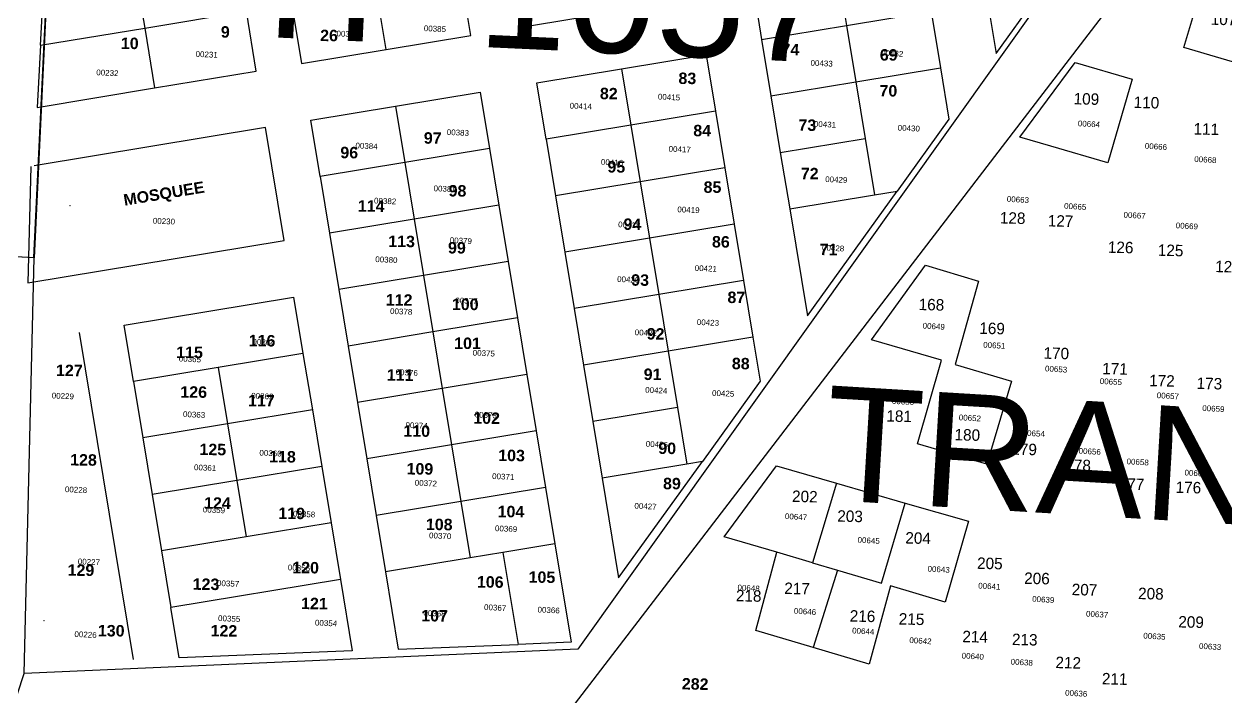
# Model space of a CAD drawing. Header units: metres. Extents: x 0 to 1324930, y 0 to 1631912.
# Drawn here: x 253790.7 to 254000.7, y 1631106.7 to 1631224.3 of the extents above; entities that cross this region are included whole.
import ezdxf
from ezdxf.enums import TextEntityAlignment as Align

# ---------------------------------------------------------------- set-up
doc = ezdxf.new("R2010")
doc.units = ezdxf.units.M
doc.header["$MEASUREMENT"] = 0
for name, color, linetype in [('A_revoir_niveau_0', 7, 'Continuous'), ('limites_parcelles', 7, 'Continuous'), ('limites_tf', 7, 'Continuous'), ('numero_lot', 7, 'Continuous'), ('numero_parcelle', 7, 'Continuous')]:
    doc.layers.add(name, color=color, linetype=linetype)
for name, color, linetype, lineweight in [('ASSIETTE IMMAT', 7, 'Continuous', 0), ('numero ppp', 4, 'Continuous', 0), ('Numero Titre Foncier', 4, 'Continuous', 0), ('Voirie', 252, 'Continuous', 0)]:
    doc.layers.add(name, color=color, linetype=linetype, lineweight=lineweight)
doc.styles.get("Standard").update_dxf_attribs({"font": 'txt.shx'})
doc.styles.add('Style-Arial', font='arial.ttf')
doc.styles.add('style1', font='')
doc.styles.get('style1').set_extended_font_data('Times New Roman', bold=True)

msp = doc.modelspace()

# ---------------------------------------------------------------- linework, layer by layer
at = {"layer": 'A_revoir_niveau_0', "color": 7, "linetype": 'Continuous', "lineweight": 0}
for p in [(253798.77776, 1631192.54869), (253794.22276, 1631120.03167)]:
    msp.add_point(p, dxfattribs=at)
at = {"layer": 'A_revoir_niveau_0', "color": 3, "linetype": 'Continuous', "lineweight": 0}
for p in [(253798.77776, 1631192.54869), (253794.22322, 1631120.04166)]:
    msp.add_point(p, dxfattribs=at)
at = {"layer": 'ASSIETTE IMMAT', "color": 2, "linetype": 'Continuous', "lineweight": 30, "elevation": 0.00005, "flags": 128}
msp.add_lwpolyline([(254053.7681, 1630970.23752), (253929.00716, 1630963.07748), (253662.21702, 1630930.4745), (253668.92459, 1630987.70355), (253758.10269, 1631011.35984), (253787.05879, 1631102.33846), (253886.29869, 1631104.64374), (253995.61139, 1631247.19709)], dxfattribs=at)
at = {"layer": 'limites_parcelles'}
for p, q in [((253955.70314, 1631248.28342), (253960.52994, 1631219.10764)), ((253810.07173, 1631234.06181), (253811.80512, 1631223.58425)), ((253993.32875, 1631220.20352), (253997.5752, 1631234.37202)), ((253868.78637, 1631222.25332), (253867.1542, 1631232.11907)), ((253877.02008, 1631233.75122), (253878.65225, 1631223.88551)), ((253932.74216, 1631233.90477), (253934.37436, 1631224.03889)), ((253793.59945, 1631220.57233), (253794.17409, 1631231.43173)), ((253917.94335, 1631231.45647), (253919.57554, 1631221.5906)), ((253960.52994, 1631219.10764), (253969.59577, 1631231.70245)), ((253853.98756, 1631219.80502), (253852.35538, 1631229.67077)), ((253811.80512, 1631223.58425), (253829.5637, 1631226.5222)), ((253831.29604, 1631216.05097), (253829.5637, 1631226.5222)), ((253837.55657, 1631227.22248), (253839.18874, 1631217.35673)), ((253878.65225, 1631223.88551), (253893.45107, 1631226.3338)), ((253934.37436, 1631224.03889), (253949.17317, 1631226.48718)), ((253949.17317, 1631226.48718), (253950.80537, 1631216.62131)), ((253793.59945, 1631220.57233), (253811.80512, 1631223.58425)), ((253811.80512, 1631223.58425), (253813.53746, 1631213.11302)), ((253919.57554, 1631221.5906), (253934.37436, 1631224.03889)), ((253934.37436, 1631224.03889), (253936.00655, 1631214.17301)), ((253853.98756, 1631219.80502), (253868.78637, 1631222.25332)), ((253919.57554, 1631221.5906), (253921.20774, 1631211.72472)), ((253793.59945, 1631220.57233), (253793.02515, 1631209.7195)), ((253839.18874, 1631217.35673), (253853.98756, 1631219.80502)), ((254005.54189, 1631216.58177), (253993.32875, 1631220.20352)), ((253895.08326, 1631216.46793), (253909.88208, 1631218.91622)), ((253909.88208, 1631218.91622), (253911.5143, 1631209.05019)), ((253964.66036, 1631204.52826), (253974.31861, 1631217.58612)), ((253974.31861, 1631217.58612), (253984.30662, 1631214.62108)), ((253813.53746, 1631213.11302), (253831.29604, 1631216.05097)), ((253880.28445, 1631214.01963), (253895.08326, 1631216.46793)), ((253895.08326, 1631216.46793), (253896.71548, 1631206.6019)), ((253936.00655, 1631214.17301), (253950.80537, 1631216.62131)), ((253950.80537, 1631216.62131), (253952.28827, 1631207.65782)), ((253793.02515, 1631209.7195), (253813.53746, 1631213.11302)), ((253881.91667, 1631204.1536), (253880.28445, 1631214.01963)), ((253921.20774, 1631211.72472), (253936.00655, 1631214.17301)), ((253936.00655, 1631214.17301), (253937.63875, 1631204.30713)), ((253984.30662, 1631214.62108), (253980.0571, 1631200.04259)), ((253855.61975, 1631209.93914), (253870.41857, 1631212.38744)), ((253870.41857, 1631212.38744), (253872.05077, 1631202.52153)), ((253921.20774, 1631211.72472), (253922.83993, 1631201.85884)), ((253840.82094, 1631207.49085), (253855.61975, 1631209.93914)), ((253855.61975, 1631209.93914), (253857.25195, 1631200.07324)), ((253911.5143, 1631209.05019), (253896.71548, 1631206.6019)), ((253911.5143, 1631209.05019), (253913.1465, 1631199.18426)), ((253842.45314, 1631197.62495), (253840.82094, 1631207.49085)), ((253952.28827, 1631207.65782), (253943.24857, 1631195.09931)), ((253832.92824, 1631206.1851), (253792.48405, 1631199.49407)), ((253836.19263, 1631186.45334), (253832.92824, 1631206.1851)), ((253896.71548, 1631206.6019), (253881.91667, 1631204.1536)), ((253896.71548, 1631206.6019), (253898.34769, 1631196.73597)), ((253881.91667, 1631204.1536), (253883.54887, 1631194.28768)), ((253922.83993, 1631201.85884), (253937.63875, 1631204.30713)), ((253937.63875, 1631204.30713), (253939.27094, 1631194.44126)), ((253970.10849, 1631202.92733), (253964.66036, 1631204.52826)), ((253980.0571, 1631200.04259), (253970.10849, 1631202.92733)), ((253872.05077, 1631202.52153), (253857.25195, 1631200.07324)), ((253872.05077, 1631202.52153), (253873.68297, 1631192.65562)), ((253922.83993, 1631201.85884), (253924.47213, 1631191.99296)), ((253791.8948, 1631199.39659), (253791.40185, 1631179.04322)), ((253857.25195, 1631200.07324), (253842.45314, 1631197.62495)), ((253857.25195, 1631200.07324), (253858.88415, 1631190.20733)), ((253913.1465, 1631199.18426), (253898.34769, 1631196.73597)), ((253913.1465, 1631199.18426), (253914.77865, 1631189.31868)), ((253842.45314, 1631197.62495), (253844.08534, 1631187.75904)), ((253898.34769, 1631196.73597), (253883.54887, 1631194.28768)), ((253898.34769, 1631196.73597), (253899.97983, 1631186.87039)), ((253883.54887, 1631194.28768), (253885.18102, 1631184.4221)), ((253924.47213, 1631191.99296), (253939.27094, 1631194.44126)), ((253927.56328, 1631173.30835), (253943.24857, 1631195.09931)), ((253939.27094, 1631194.44126), (253943.24857, 1631195.09931)), ((253873.68297, 1631192.65562), (253858.88415, 1631190.20733)), ((253873.68297, 1631192.65562), (253875.31516, 1631182.78981)), ((253858.88415, 1631190.20733), (253844.08534, 1631187.75904)), ((253858.88415, 1631190.20733), (253860.51634, 1631180.34151)), ((253924.47213, 1631191.99296), (253927.56328, 1631173.30835)), ((253914.77865, 1631189.31868), (253899.97983, 1631186.87039)), ((253914.77865, 1631189.31868), (253916.41089, 1631179.45252)), ((253791.40185, 1631179.04322), (253836.19263, 1631186.45334)), ((253844.08534, 1631187.75904), (253845.71752, 1631177.89322)), ((253899.97983, 1631186.87039), (253885.18102, 1631184.4221)), ((253899.97983, 1631186.87039), (253901.61208, 1631177.00422)), ((253885.18102, 1631184.4221), (253886.81326, 1631174.55593)), ((253875.31516, 1631182.78981), (253860.51634, 1631180.34151)), ((253875.31516, 1631182.78981), (253876.94735, 1631172.92393)), ((253938.77404, 1631169.13161), (253948.20184, 1631182.13119)), ((253948.20184, 1631182.13119), (253957.45138, 1631179.37171)), ((253860.51634, 1631180.34151), (253845.71752, 1631177.89322)), ((253860.51634, 1631180.34151), (253862.14853, 1631170.47564)), ((253916.41089, 1631179.45252), (253901.61208, 1631177.00422)), ((253916.41089, 1631179.45252), (253918.04308, 1631169.58671)), ((253845.71752, 1631177.89322), (253847.34972, 1631168.02735)), ((253957.45138, 1631179.37171), (253953.38207, 1631164.82187)), ((253808.22719, 1631171.69088), (253837.82482, 1631176.58746)), ((253837.82482, 1631176.58746), (253839.45701, 1631166.72163)), ((253901.61208, 1631177.00422), (253886.81326, 1631174.55593)), ((253901.61208, 1631177.00422), (253903.24426, 1631167.13842)), ((253886.81326, 1631174.55593), (253888.44544, 1631164.69013)), ((253809.85938, 1631161.82505), (253808.22719, 1631171.69088)), ((253876.94735, 1631172.92393), (253862.14853, 1631170.47564)), ((253876.94735, 1631172.92393), (253878.57952, 1631163.0582)), ((253800.33449, 1631170.38512), (253809.7854, 1631113.25869)), ((253862.14853, 1631170.47564), (253847.34972, 1631168.02735)), ((253862.14853, 1631170.47564), (253863.78071, 1631160.60991)), ((253918.04308, 1631169.58671), (253903.24426, 1631167.13842)), ((253918.04308, 1631169.58671), (253919.32162, 1631161.85852)), ((253950.96733, 1631165.53001), (253938.77404, 1631169.13161)), ((253847.34972, 1631168.02735), (253848.98189, 1631158.16162)), ((253903.24426, 1631167.13842), (253888.44544, 1631164.69013)), ((253903.24426, 1631167.13842), (253904.87646, 1631157.27254)), ((253839.45701, 1631166.72163), (253824.65819, 1631164.27334)), ((253839.45701, 1631166.72163), (253841.08923, 1631156.85559)), ((253946.79773, 1631150.94092), (253950.96733, 1631165.53001)), ((253953.38207, 1631164.82187), (253963.25046, 1631161.90773)), ((253824.65819, 1631164.27334), (253809.85938, 1631161.82505)), ((253824.65819, 1631164.27334), (253826.29042, 1631154.40729)), ((253878.57952, 1631163.0582), (253863.78071, 1631160.60991)), ((253878.57952, 1631163.0582), (253880.21171, 1631153.19239)), ((253888.44544, 1631164.69013), (253890.07764, 1631154.82425)), ((253809.85938, 1631161.82505), (253811.4916, 1631151.959)), ((253863.78071, 1631160.60991), (253848.98189, 1631158.16162)), ((253863.78071, 1631160.60991), (253865.41289, 1631150.74409)), ((253919.32162, 1631161.85852), (253909.24491, 1631147.85935)), ((253963.25046, 1631161.90773), (253958.93154, 1631147.40976)), ((253841.08923, 1631156.85559), (253826.29042, 1631154.40729)), ((253841.08923, 1631156.85559), (253842.72138, 1631146.98999)), ((253848.98189, 1631158.16162), (253850.61407, 1631148.2958)), ((253904.87646, 1631157.27254), (253890.07764, 1631154.82425)), ((253904.87646, 1631157.27254), (253906.50865, 1631147.40667)), ((253826.29042, 1631154.40729), (253811.4916, 1631151.959)), ((253826.29042, 1631154.40729), (253827.92257, 1631144.54169)), ((253890.07764, 1631154.82425), (253891.70983, 1631144.95837)), ((253880.21171, 1631153.19239), (253865.41289, 1631150.74409)), ((253880.21171, 1631153.19239), (253881.84393, 1631143.32637)), ((253811.4916, 1631151.959), (253813.12375, 1631142.0934)), ((253865.41289, 1631150.74409), (253850.61407, 1631148.2958)), ((253865.41289, 1631150.74409), (253867.04511, 1631140.87808)), ((253958.93154, 1631147.40976), (253946.79773, 1631150.94092)), ((253850.61407, 1631148.2958), (253852.24629, 1631138.42979)), ((253842.72138, 1631146.98999), (253827.92257, 1631144.54169)), ((253842.72138, 1631146.98999), (253844.35353, 1631137.12441)), ((253906.50865, 1631147.40667), (253891.70983, 1631144.95837)), ((253894.59662, 1631127.50905), (253909.24491, 1631147.85935)), ((253909.24491, 1631147.85935), (253906.50865, 1631147.40667)), ((253913.05506, 1631134.71373), (253922.16807, 1631147.07566)), ((253922.16807, 1631147.07566), (253932.65569, 1631144.05687)), ((253827.92257, 1631144.54169), (253813.12375, 1631142.0934)), ((253827.92257, 1631144.54169), (253829.55471, 1631134.67611)), ((253891.70983, 1631144.95837), (253894.59662, 1631127.50905)), ((253932.65569, 1631144.05687), (253928.43128, 1631130.15821)), ((253932.65569, 1631144.05687), (253944.66996, 1631140.58661)), ((253813.12375, 1631142.0934), (253814.7559, 1631132.22782)), ((253881.84393, 1631143.32637), (253867.04511, 1631140.87808)), ((253881.84393, 1631143.32637), (253883.47617, 1631133.46018)), ((253867.04511, 1631140.87808), (253852.24629, 1631138.42979)), ((253867.04511, 1631140.87808), (253868.67736, 1631131.01188)), ((253940.50472, 1631126.57751), (253944.66996, 1631140.58661)), ((253944.66996, 1631140.58661), (253955.72637, 1631137.40355)), ((253852.24629, 1631138.42979), (253853.87854, 1631128.56359)), ((253844.35353, 1631137.12441), (253829.55471, 1631134.67611)), ((253844.35353, 1631137.12441), (253845.98574, 1631127.25844)), ((253955.72637, 1631137.40355), (253951.65022, 1631123.27378)), ((253829.55471, 1631134.67611), (253814.7559, 1631132.22782)), ((253883.47617, 1631133.46018), (253874.37287, 1631131.95414)), ((253883.47617, 1631133.46018), (253886.32075, 1631116.26603)), ((253922.22497, 1631132.00484), (253913.05506, 1631134.71373)), ((253814.7559, 1631132.22782), (253816.38811, 1631122.36185)), ((253874.37287, 1631131.95414), (253868.67736, 1631131.01188)), ((253874.37287, 1631131.95414), (253877.02869, 1631115.90091)), ((253918.56226, 1631118.33197), (253922.22497, 1631132.00484)), ((253928.43128, 1631130.15821), (253922.22497, 1631132.00484)), ((253868.67736, 1631131.01188), (253853.87854, 1631128.56359)), ((253928.43128, 1631130.15821), (253932.80169, 1631128.86538)), ((253845.98574, 1631127.25844), (253816.38811, 1631122.36185)), ((253845.98574, 1631127.25844), (253848.05307, 1631114.76236)), ((253853.87854, 1631128.56359), (253856.10942, 1631115.07892)), ((253932.80169, 1631128.86538), (253928.55027, 1631115.36693)), ((253932.80169, 1631128.86538), (253940.50472, 1631126.57751)), ((253942.10122, 1631126.10551), (253938.33874, 1631112.46339)), ((253951.65022, 1631123.27378), (253942.10122, 1631126.10551)), ((253817.84175, 1631113.57525), (253816.38811, 1631122.36185)), ((253928.55027, 1631115.36693), (253918.56226, 1631118.33197)), ((253848.05307, 1631114.76236), (253817.84175, 1631113.57525)), ((253856.10942, 1631115.07892), (253877.02869, 1631115.90091)), ((253886.32075, 1631116.26603), (253877.02869, 1631115.90091)), ((253938.33874, 1631112.46339), (253928.55027, 1631115.36693))]:
    msp.add_line(p, q, dxfattribs=at)
at = {"layer": 'limites_tf', "color": 5, "linetype": 'Continuous', "lineweight": 30}
for p, q in [((253798.24863, 1631304.45336), (253792.47485, 1631183.44986)), ((253984.26757, 1631250.77594), (253887.46142, 1631115.04173)), ((253792.47485, 1631183.44986), (253745.99118, 1631186.00632)), ((253790.77044, 1631110.81978), (253792.47485, 1631183.44986)), ((253887.46142, 1631115.04173), (253790.77044, 1631110.81978))]:
    msp.add_line(p, q, dxfattribs=at)
at = {"layer": 'limites_tf', "color": 5, "linetype": 'Continuous', "lineweight": 30, "flags": 128}
for points in [[(254274.3391, 1631378.1314), (254094.97659, 1631456.79917), (254025.54142, 1631439.00818), (253929.86455, 1631439.79262), (253905.63554, 1631445.95606), (253905.63226, 1631445.9569), (253818.46188, 1631410.54391), (253674.27791, 1631258.40656), (253665.39446, 1631185.37207), (253745.9845, 1631186.0244), (253792.46809, 1631183.4664), (253798.24587, 1631304.46971), (253966.13604, 1631327.31189), (253984.26304, 1631250.78612), (254072.17321, 1631231.50437), (254122.35522, 1631360.28414), (254263.72559, 1631310.14601), (254286.77006, 1631375.1232), (254274.3391, 1631378.1314)], [(253665.29802, 1630991.89108), (253758.10333, 1631011.35676), (253790.77438, 1631110.81562), (253792.4812, 1631183.44564), (253745.99762, 1631186.00365), (253685.18485, 1631179.95946), (253665.03003, 1631182.24737), (253665.40757, 1631185.35132), (253640.19928, 1631185.14728), (253592.19495, 1631190.52574), (253559.00135, 1631071.69001), (253620.7656, 1631025.31646), (253639.22126, 1631011.4599), (253665.0629, 1630992.06752), (253665.08925, 1630992.07251), (253665.08721, 1630992.04928), (253665.29802, 1630991.89108)]]:
    msp.add_lwpolyline(points, close=True, dxfattribs=at)
at = {"layer": 'voirie', "color": 7, "linetype": 'Continuous', "lineweight": 80}
msp.add_open_spline([(253618.55824, 1630811.93265), (253615.63997, 1630812.82328), (253612.72169, 1630813.71392), (253609.80341, 1630814.60455), (253607.05162, 1630815.44437), (253604.28836, 1630818.63114), (253604.598, 1630821.48949), (253608.87948, 1630861.01292), (253613.67903, 1630900.534), (253618.0762, 1630940.07349), (253623.13628, 1630985.57397), (253628.26861, 1631030.97607), (253633.22377, 1631076.57602), (253634.31753, 1631086.64138), (253634.39086, 1631096.77214), (253634.41747, 1631106.86791), (253634.44129, 1631115.90721), (253633.98282, 1631124.94361), (253633.08346, 1631133.97814), (253632.01873, 1631144.67388), (253630.47772, 1631155.23103), (253628.29266, 1631165.75292), (253626.55485, 1631174.1211), (253624.46273, 1631182.35637), (253622.24574, 1631190.5837), (253615.78429, 1631214.56245), (253606.59298, 1631237.58606), (253600.20021, 1631261.73134), (253597.02759, 1631273.71423), (253595.43699, 1631285.93114), (253594.14985, 1631298.19839), (253593.06189, 1631308.5673), (253593.03743, 1631319.04618), (253593.55566, 1631329.43791), (253594.18821, 1631342.12203), (253596.8899, 1631354.52544), (253600.11073, 1631367.00814), (253602.25784, 1631375.32955), (253604.95445, 1631382.5885), (253611.01108, 1631389.97685), (253613.64233, 1631393.18665), (253616.79236, 1631396.78606), (253620.28523, 1631395.97577), (253624.37848, 1631395.0262), (253628.45969, 1631393.20247), (253632.60674, 1631392.01069), (253636.54384, 1631390.87924), (253640.4687, 1631389.65467), (253644.4538, 1631388.7467), (253649.76195, 1631387.53729), (253655.40542, 1631388.43188), (253660.81272, 1631389.2975), (253665.21546, 1631390.00231), (253669.48953, 1631390.98203), (253673.64437, 1631392.89826), (253678.23814, 1631395.01694), (253682.491, 1631397.4358), (253686.07303, 1631400.81374), (253690.2231, 1631404.72736), (253694.32327, 1631408.6534), (253698.38904, 1631412.63602), (253711.29332, 1631425.2764), (253724.0934, 1631438.01181), (253737.03345, 1631450.61692), (253740.95536, 1631454.43732), (253745.02888, 1631458.08556), (253749.10996, 1631461.74575), (253753.83581, 1631465.98421), (253758.82834, 1631469.83763), (253764.00603, 1631473.56729), (253774.84124, 1631481.37225), (253786.41248, 1631487.56758), (253798.46204, 1631493.48), (253808.96389, 1631498.63299), (253819.55777, 1631502.66611), (253830.92502, 1631505.69349), (253838.2665, 1631507.6487), (253845.65504, 1631508.61555), (253853.09052, 1631508.93165), (253861.20689, 1631509.27669), (253869.39863, 1631508.89186), (253877.51441, 1631507.75705), (253885.4398, 1631506.64885), (253893.54476, 1631505.62291), (253900.744, 1631502.22811), (253936.62922, 1631485.30643), (253972.51445, 1631468.38475), (254008.39968, 1631451.46308)], degree=3, knots=[0, 0, 0, 0, 0.008738248, 0.008738248, 0.008738248, 0.016977969, 0.016977969, 0.016977969, 0.130911466, 0.130911466, 0.130911466, 0.262021663, 0.262021663, 0.262021663, 0.290961855, 0.290961855, 0.290961855, 0.316873591, 0.316873591, 0.316873591, 0.347549798, 0.347549798, 0.347549798, 0.371946938, 0.371946938, 0.371946938, 0.443052896, 0.443052896, 0.443052896, 0.478341576, 0.478341576, 0.478341576, 0.508169358, 0.508169358, 0.508169358, 0.544577094, 0.544577094, 0.544577094, 0.568847772, 0.568847772, 0.568847772, 0.579391936, 0.579391936, 0.579391936, 0.591748551, 0.591748551, 0.591748551, 0.603479571, 0.603479571, 0.603479571, 0.619105246, 0.619105246, 0.619105246, 0.631827968, 0.631827968, 0.631827968, 0.645894731, 0.645894731, 0.645894731, 0.66219222, 0.66219222, 0.66219222, 0.713918545, 0.713918545, 0.713918545, 0.729595902, 0.729595902, 0.729595902, 0.747750107, 0.747750107, 0.747750107, 0.785740962, 0.785740962, 0.785740962, 0.818852057, 0.818852057, 0.818852057, 0.840236657, 0.840236657, 0.840236657, 0.863579545, 0.863579545, 0.863579545, 0.886374843, 0.886374843, 0.886374843, 1, 1, 1, 1], dxfattribs=at)

# ---------------------------------------------------------------- texts
at = {"layer": 'numero ppp', "color": 4, "linetype": 'Continuous', "lineweight": 13, "style": 'Style-Arial'}
msp.add_text('TRANCHE  A', height=19.99996, rotation=356.57, dxfattribs=at).set_placement((254015.14888, 1631146.10537), align=Align.MIDDLE_CENTER)
at = {"layer": 'Numero Titre Foncier', "color": 4, "linetype": 'Continuous', "lineweight": 13, "style": 'Style-Arial'}
msp.add_text('TF 1057', height=19.99996, rotation=357.36, dxfattribs=at).set_placement((253880.36102, 1631229.8364), align=Align.MIDDLE_CENTER)
at = {"layer": 'numero_lot', "color": 7, "lineweight": 0, "char_height": 1.999996, "attachment_point": 5, "rotation": 358.5699787, "line_spacing_factor": 0.6}
for s, insert in [('\\fComic Sans MS|b0|i0|c00|p71;107', (254000.26124, 1631225.08996)), ('\\fComic Sans MS|b0|i0|c00|p71;109', (253976.31087, 1631211.18204)), ('\\fComic Sans MS|b0|i0|c00|p71;110', (253986.79729, 1631210.55296)), ('\\fComic Sans MS|b0|i0|c00|p71;111', (253997.25322, 1631205.93138)), ('\\fComic Sans MS|b0|i0|c00|p71;128', (253963.42562, 1631190.3764)), ('\\fComic Sans MS|b0|i0|c00|p71;127', (253971.79999, 1631189.87239)), ('\\fComic Sans MS|b0|i0|c00|p71;126', (253982.29364, 1631185.24987)), ('\\fComic Sans MS|b0|i0|c00|p71;125', (253991.01644, 1631184.72603)), ('\\fComic Sans MS|b0|i0|c00|p71;124', (254001.04247, 1631181.88647)), ('\\fComic Sans MS|b0|i0|c00|p71;168', (253949.2436, 1631175.24155)), ('\\fComic Sans MS|b0|i0|c00|p71;169', (253959.83448, 1631171.08957)), ('\\fComic Sans MS|b0|i0|c00|p71;170', (253971.0561, 1631166.74006)), ('\\fComic Sans MS|b0|i0|c00|p71;171', (253981.30832, 1631164.04879)), ('\\fComic Sans MS|b0|i0|c00|p71;172', (253989.50732, 1631161.95965)), ('\\fComic Sans MS|b0|i0|c00|p71;173', (253997.79424, 1631161.46339)), ('\\fComic Sans MS|b0|i0|c00|p71;181', (253943.60147, 1631155.75925)), ('\\fComic Sans MS|b0|i0|c00|p71;180', (253955.50945, 1631152.48691)), ('\\fComic Sans MS|b0|i0|c00|p71;179', (253965.43599, 1631149.97441)), ('\\fComic Sans MS|b0|i0|c00|p71;178', (253974.86983, 1631147.17189)), ('\\fComic Sans MS|b0|i0|c00|p71;177', (253984.19581, 1631143.89353)), ('\\fComic Sans MS|b0|i0|c00|p71;176', (253994.13247, 1631143.30044)), ('\\fComic Sans MS|b0|i0|c00|p71;202', (253927.12375, 1631141.72224)), ('\\fComic Sans MS|b0|i0|c00|p71;203', (253935.0254, 1631138.27797)), ('\\fComic Sans MS|b0|i0|c00|p71;204', (253946.91084, 1631134.46021)), ('\\fComic Sans MS|b0|i0|c00|p71;205', (253959.44604, 1631130.0334)), ('\\fComic Sans MS|b0|i0|c00|p71;206', (253967.67415, 1631127.40937)), ('\\fComic Sans MS|b0|i0|c00|p71;218', (253917.31308, 1631124.36663)), ('\\fComic Sans MS|b0|i0|c00|p71;217', (253925.76496, 1631125.657)), ('\\fComic Sans MS|b0|i0|c00|p71;207', (253975.9827, 1631125.43856)), ('\\fComic Sans MS|b0|i0|c00|p71;208', (253987.5736, 1631124.74592)), ('\\fComic Sans MS|b0|i0|c00|p71;216', (253937.20383, 1631120.81798)), ('\\fComic Sans MS|b0|i0|c00|p71;215', (253945.7675, 1631120.30368)), ('\\fComic Sans MS|b0|i0|c00|p71;209', (253994.59456, 1631119.79355)), ('\\fComic Sans MS|b0|i0|c00|p71;214', (253956.87488, 1631117.23466)), ('\\fComic Sans MS|b0|i0|c00|p71;213', (253965.53946, 1631116.71785)), ('\\fComic Sans MS|b0|i0|c00|p71;212', (253973.14169, 1631112.70281)), ('\\fComic Sans MS|b0|i0|c00|p71;211', (253981.24912, 1631109.8658))]:
    msp.add_mtext(s, dxfattribs=dict(at, insert=insert))
at = {"layer": 'numero_lot', "color": 7, "lineweight": 13, "char_height": 2, "attachment_point": 7, "line_spacing_factor": 0.72, "style": 'style1'}
for s, insert, rotation in [('\\fArial|b1|i0|c00|p39;9', (253825.10032, 1631221.88176), 359.3599931), ('\\fArial|b1|i0|c00|p39;10', (253807.6301, 1631219.90127), 359.3599931), ('\\fArial|b1|i0|c00|p39;26', (253842.43998, 1631221.27203), 359.3599931), ('\\fArial|b1|i0|c00|p39;74', (253923.04557, 1631218.83607), 359.3599931), ('\\fArial|b1|i0|c00|p39;69', (253940.20822, 1631217.88295), 359.3599931), ('\\fArial|b1|i0|c00|p39;83', (253905.03329, 1631213.77929), 359.3599931), ('\\fArial|b1|i0|c00|p39;82', (253891.3102, 1631211.12501), 359.3599931), ('\\fArial|b1|i0|c00|p39;70', (253940.15063, 1631211.60852), 359.3599931), ('\\fArial|b1|i0|c00|p39;73', (253925.99122, 1631205.60497), 359.3599931), ('\\fArial|b1|i0|c00|p39;97', (253860.55902, 1631203.34957), 359.3599931), ('\\fArial|b1|i0|c00|p39;84', (253907.62506, 1631204.64665), 359.3599931), ('\\fArial|b1|i0|c00|p39;96', (253845.97065, 1631200.81097), 359.3599931), ('\\fArial|b1|i0|c00|p39;95', (253892.63167, 1631198.31284), 359.3599931), ('\\fArial|b1|i0|c00|p39;72', (253926.41268, 1631197.18), 359.3599931), ('\\fArial|b1|i0|c00|p39;MOSQUEE', (253808.37554, 1631191.96209), 9.3938434), ('\\fArial|b1|i0|c00|p39;85', (253909.42289, 1631194.7751), 359.3599931), ('\\fArial|b1|i0|c00|p39;98', (253864.88734, 1631194.13031), 359.3599931), ('\\fArial|b1|i0|c00|p39;114', (253849.02805, 1631191.51328), 359.3599931), ('\\fArial|b1|i0|c00|p39;94', (253895.43798, 1631188.29015), 359.3599931), ('\\fArial|b1|i0|c00|p39;113', (253854.33954, 1631185.30152), 359.3599931), ('\\fArial|b1|i0|c00|p39;99', (253864.77608, 1631184.17005), 359.3599931), ('\\fArial|b1|i0|c00|p39;86', (253910.88759, 1631185.22476), 359.3599931), ('\\fArial|b1|i0|c00|p39;71', (253929.70085, 1631183.90651), 359.3599931), ('\\fArial|b1|i0|c00|p39;93', (253896.78815, 1631178.53508), 359.3599931), ('\\fArial|b1|i0|c00|p39;87', (253913.59439, 1631175.51556), 359.3599931), ('\\fArial|b1|i0|c00|p39;112', (253853.91463, 1631175.10597), 359.3599931), ('\\fArial|b1|i0|c00|p39;100', (253865.45696, 1631174.30561), 359.3599931), ('\\fArial|b1|i0|c00|p39;92', (253899.49006, 1631169.13962), 359.3599931), ('\\fArial|b1|i0|c00|p39;116', (253829.96605, 1631167.96061), 359.3599931), ('\\fArial|b1|i0|c00|p39;101', (253865.85502, 1631167.50204), 359.3599931), ('\\fArial|b1|i0|c00|p39;115', (253817.29571, 1631165.91345), 359.3599931), ('\\fArial|b1|i0|c00|p39;88', (253914.36311, 1631163.94837), 359.3599931), ('\\fArial|b1|i0|c00|p39;111', (253854.0838, 1631161.97885), 359.3599931), ('\\fArial|b1|i0|c00|p39;91', (253898.96134, 1631162.0651), 359.3599931), ('\\fArial|b1|i0|c00|p39;126', (253818.02393, 1631158.99026), 359.3599931), ('\\fArial|b1|i0|c00|p39;117', (253829.84924, 1631157.50433), 359.3599931), ('\\fArial|b1|i0|c00|p39;102', (253869.19392, 1631154.42548), 359.3599931), ('\\fArial|b1|i0|c00|p39;110', (253856.98189, 1631152.1688), 359.3599931), ('\\fArial|b1|i0|c00|p39;125', (253821.36112, 1631148.95286), 359.3599931), ('\\fArial|b1|i0|c00|p39;90', (253901.51151, 1631149.14315), 359.3599931), ('\\fArial|b1|i0|c00|p39;128', (253798.77557, 1631147.13178), 359.3599931), ('\\fArial|b1|i0|c00|p39;118', (253833.53386, 1631147.69077), 359.3599931), ('\\fArial|b1|i0|c00|p39;103', (253873.55231, 1631147.89865), 359.3599931), ('\\fArial|b1|i0|c00|p39;109', (253857.54183, 1631145.55944), 359.3599931), ('\\fArial|b1|i0|c00|p39;89', (253902.34058, 1631142.97901), 359.3599931), ('\\fArial|b1|i0|c00|p39;124', (253822.1766, 1631139.61325), 359.3599931), ('\\fArial|b1|i0|c00|p39;119', (253835.14795, 1631137.79261), 359.3599931), ('\\fArial|b1|i0|c00|p39;104', (253873.44276, 1631138.09108), 359.3599931), ('\\fArial|b1|i0|c00|p39;108', (253860.91509, 1631135.84875), 359.3599931), ('\\fArial|b1|i0|c00|p39;129', (253798.33041, 1631127.86568), 359.3599931), ('\\fArial|b1|i0|c00|p39;120', (253837.57221, 1631128.30798), 359.3599931), ('\\fArial|b1|i0|c00|p39;123', (253820.17826, 1631125.40542), 359.3599931), ('\\fArial|b1|i0|c00|p39;106', (253869.82372, 1631125.79991), 359.3599931), ('\\fArial|b1|i0|c00|p39;105', (253878.85399, 1631126.64166), 359.3599931), ('\\fArial|b1|i0|c00|p39;121', (253839.11141, 1631122.06324), 359.3599931), ('\\fArial|b1|i0|c00|p39;107', (253860.10385, 1631119.8959), 359.3599931), ('\\fArial|b1|i0|c00|p39;130', (253803.6161, 1631117.28249), 359.3599931), ('\\fArial|b1|i0|c00|p39;122', (253823.30708, 1631117.3002), 359.3599931)]:
    msp.add_mtext(s, dxfattribs=dict(at, insert=insert, rotation=rotation))
at = {"layer": 'numero_lot', "color": 7, "linetype": 'Continuous', "lineweight": 0, "insert": (253796.30602, 1631162.79034), "char_height": 2, "attachment_point": 7, "rotation": 359.3599931, "line_spacing_factor": 0.72, "style": 'style1'}
msp.add_mtext('\\fArial|b1|i0|c00|p39;127', dxfattribs=at)
at = {"layer": 'numero_lot', "color": 7, "lineweight": 0, "insert": (253905.6086, 1631108.01286), "char_height": 2, "attachment_point": 7, "rotation": 358.5699787, "line_spacing_factor": 0.72, "style": 'style1'}
msp.add_mtext('\\fArial|b1|i0|c00|p39;282', dxfattribs=at)
at = {"layer": 'numero_parcelle', "color": 5, "lineweight": 0, "style": 'Style-Arial'}
for s, rotation, p in [('00385', 357.36, (253860.58865, 1631224.05191)), ('00386', 357.36, (253845.33499, 1631223.13848)), ('00231', 357.36, (253820.72182, 1631219.55484)), ('00432', 357.36, (253940.46902, 1631219.73713)), ('00433', 357.36, (253928.13962, 1631218.01521)), ('00232', 357.36, (253803.37676, 1631216.34638)), ('00415', 357.36, (253901.48243, 1631212.10364)), ('00414', 357.36, (253886.06345, 1631210.52418)), ('00431', 357.36, (253928.72453, 1631207.34453)), ('00664', 356.57, (253974.84746, 1631207.43509)), ('00383', 357.36, (253864.59826, 1631205.90938)), ('00430', 357.36, (253943.36648, 1631206.6694)), ('00384', 357.36, (253848.64403, 1631203.56546)), ('00417', 357.36, (253903.35069, 1631202.99056)), ('00666', 356.57, (253986.54329, 1631203.49819)), ('00416', 357.36, (253891.53382, 1631200.70608)), ('00668', 356.57, (253995.18169, 1631201.2084)), ('00429', 357.36, (253930.70233, 1631197.68748)), ('00381', 357.36, (253862.29906, 1631196.08383)), ('00663', 356.57, (253962.43235, 1631194.23403)), ('00382', 357.36, (253851.89279, 1631193.94604)), ('00419', 357.36, (253904.88211, 1631192.41097)), ('00665', 356.57, (253972.44374, 1631193.01763)), ('00230', 357.36, (253813.25375, 1631190.4269)), ('00667', 356.57, (253982.82024, 1631191.47116)), ('00418', 357.36, (253894.53046, 1631189.78947)), ('00669', 356.57, (253991.94647, 1631189.61439)), ('00379', 357.36, (253865.11206, 1631187.02342)), ('00380', 357.36, (253852.11249, 1631183.69639)), ('00428', 357.36, (253930.1506, 1631185.7219)), ('00421', 357.36, (253907.90974, 1631182.16658)), ('00420', 357.36, (253894.35898, 1631180.23151)), ('00377', 357.36, (253866.08873, 1631176.5079)), ('00378', 357.36, (253854.69521, 1631174.6466)), ('00423', 357.36, (253908.28178, 1631172.71829)), ('00649', 356.57, (253947.73353, 1631172.08936)), ('00364', 357.36, (253830.6443, 1631169.27854)), ('00422', 357.36, (253897.43001, 1631170.92824)), ('00375', 357.36, (253869.12847, 1631167.36005)), ('00651', 356.57, (253958.31102, 1631168.75881)), ('00365', 357.36, (253817.7874, 1631166.33469)), ('00376', 357.36, (253855.66481, 1631163.97743)), ('00653', 356.57, (253969.10865, 1631164.60608)), ('00424', 357.36, (253899.25488, 1631160.87404)), ('00655', 356.57, (253978.6767, 1631162.41466)), ('00229', 357.36, (253795.59057, 1631159.88282)), ('00362', 357.36, (253830.44543, 1631159.85658)), ('00425', 357.36, (253910.94158, 1631160.33517)), ('00650', 356.57, (253942.36443, 1631158.92827)), ('00657', 356.57, (253988.63134, 1631159.93041)), ('00363', 357.36, (253818.518, 1631156.63409)), ('00373', 357.36, (253869.47689, 1631156.56555)), ('00659', 356.57, (253996.58056, 1631157.70118)), ('00374', 357.36, (253857.39254, 1631154.73609)), ('00652', 356.57, (253954.04798, 1631156.07073)), ('00654', 356.57, (253965.20265, 1631153.37973)), ('00426', 357.36, (253899.35826, 1631151.43814)), ('00656', 356.57, (253974.9828, 1631150.23179)), ('00360', 357.36, (253831.87041, 1631149.88818)), ('00658', 356.57, (253983.35887, 1631148.38147)), ('00361', 357.36, (253820.44568, 1631147.34985)), ('00660', 356.57, (253993.47995, 1631146.42656)), ('00372', 357.36, (253859.00455, 1631144.65321)), ('00371', 357.36, (253872.519, 1631145.80082)), ('00228', 357.36, (253797.89803, 1631143.50772)), ('00359', 357.36, (253821.98999, 1631139.96951)), ('00427', 357.36, (253897.3785, 1631140.61626)), ('00358', 357.36, (253837.74016, 1631139.24328)), ('00647', 356.57, (253923.68137, 1631138.80617)), ('00370', 357.36, (253861.50342, 1631135.45331)), ('00369', 357.36, (253873.02212, 1631136.69293)), ('00645', 356.57, (253936.3663, 1631134.67516)), ('00227', 357.36, (253800.14398, 1631130.90791)), ('00356', 357.36, (253836.83607, 1631129.85384)), ('00643', 356.57, (253948.59217, 1631129.62786)), ('00357', 357.36, (253824.46017, 1631127.12358)), ('00648', 356.57, (253915.39138, 1631126.35946)), ('00641', 356.57, (253957.44075, 1631126.67058)), ('00367', 357.36, (253871.11197, 1631122.91202)), ('00639', 356.57, (253966.86651, 1631124.35286)), ('00355', 357.36, (253824.64827, 1631120.98467)), ('00368', 357.36, (253860.51607, 1631121.9048)), ('00366', 357.36, (253880.45474, 1631122.48123)), ('00646', 356.57, (253925.2494, 1631122.26305)), ('00637', 356.57, (253976.27618, 1631121.76644)), ('00354', 357.36, (253841.57382, 1631120.20425)), ('00644', 356.57, (253935.41614, 1631118.82229)), ('00226', 357.36, (253799.55816, 1631118.20289)), ('00642', 356.57, (253945.41909, 1631117.14411)), ('00635', 356.57, (253986.28452, 1631117.93068)), ('00640', 356.57, (253954.55224, 1631114.43944)), ('00633', 356.57, (253996.01096, 1631116.13425)), ('00638', 356.57, (253963.11085, 1631113.38715)), ('00636', 356.57, (253972.61988, 1631107.96337))]:
    msp.add_text(s, height=1, rotation=rotation, dxfattribs=at).set_placement(p, align=Align.TOP_LEFT)

doc.saveas('drawing.dxf')
